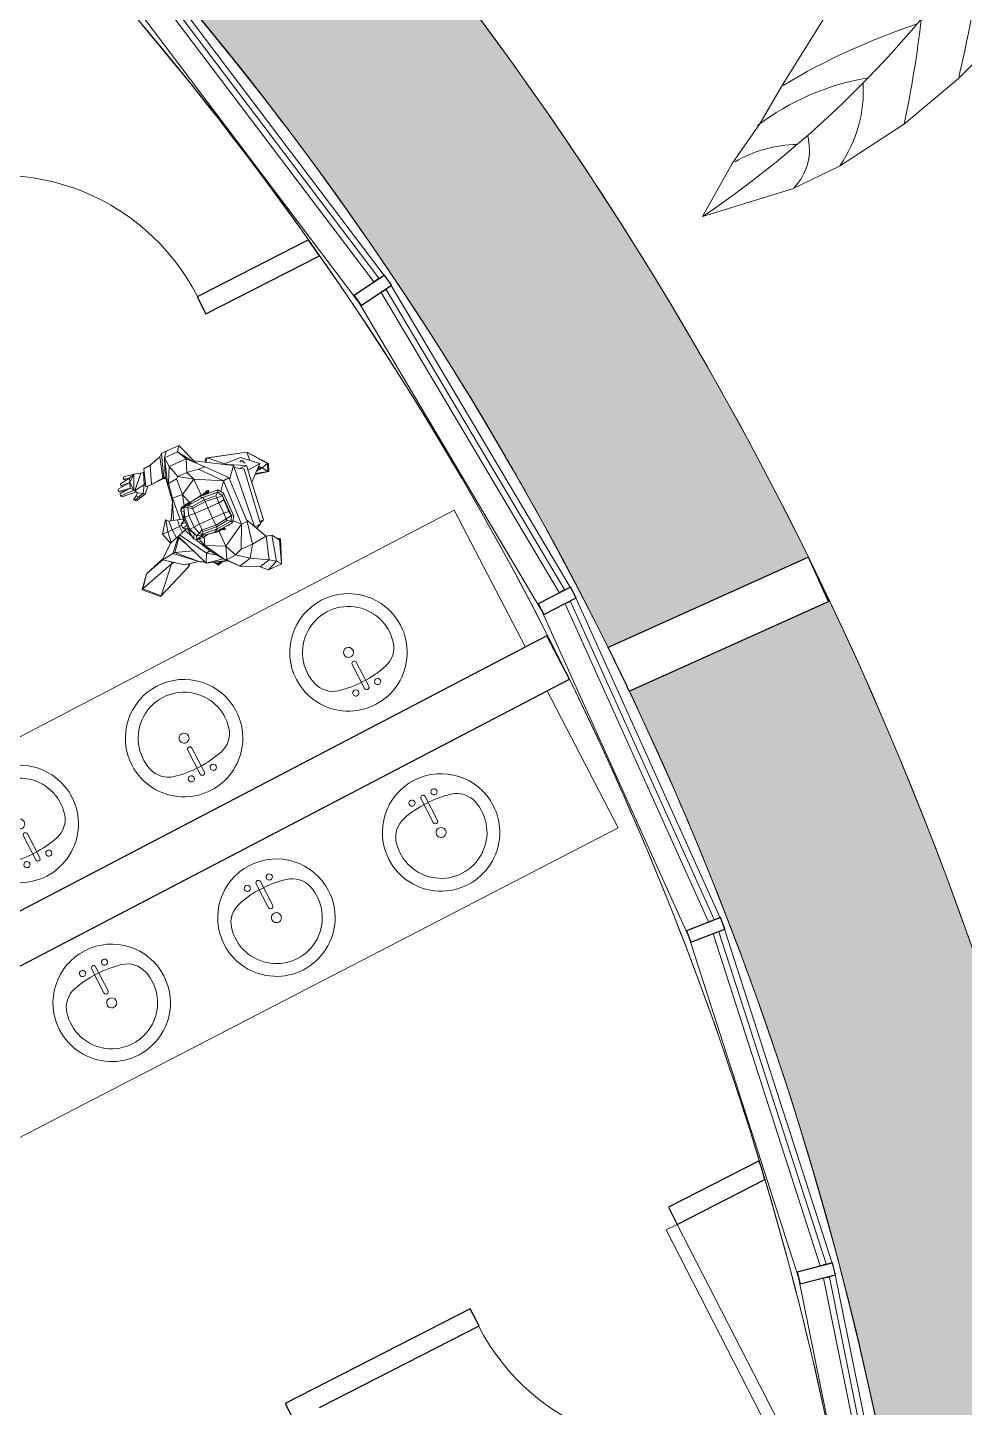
# Model space of a CAD drawing. Header units: metres. Extents: x -217 to -108, y -304 to -188.
# Drawn here: x -139.01 to -135.16, y -229.45 to -223.78 of the extents above; entities that cross this region are included whole.
import ezdxf

# ---------------------------------------------------------------- set-up
doc = ezdxf.new("R2010")
doc.units = ezdxf.units.M
for name, color, linetype, lineweight in [('A-DOOR', 31, 'Continuous', 9), ('A-FLOR', 192, 'Continuous', 9), ('A-FLOR-PATT', 8, 'Continuous', 9), ('A-GLAZ-CURT', 52, 'Continuous', 9), ('A-GLAZ-CWMG', 51, 'Continuous', 9), ('A-WALL', 113, 'Continuous', 9), ('G-IMPT', 8, 'Continuous', 9), ('I-WALL', 2, 'Continuous', 9), ('L-PLNT', 71, 'Continuous', 9), ('L-SITE', 91, 'Continuous', 9), ('P-SANR-FIXT', 6, 'Continuous', 9), ('Q-CASE', 31, 'Continuous', 9)]:
    doc.layers.add(name, color=color, linetype=linetype, lineweight=lineweight)

# ---------------------------------------------------------------- blocks, each defined once
blk = doc.blocks.new('Montante rectangular - 50 x 150 mm-715918-Nivel 3')
at = {"layer": 'A-GLAZ-CWMG'}
for p, q in [((-147.4523, -218.9662), (-147.4649, -219.1144)), ((-147.4523, -218.9662), (-146.0248, -219.1684)), ((-146.0272, -219.3195), (-147.4919, -219.1121)), ((-147.4649, -219.1144), (-147.4919, -219.1121)), ((-146.0538, -219.3142), (-146.0248, -219.1684)), ((-146.0272, -219.3195), (-146.0538, -219.3142))]:
    blk.add_line(p, q, dxfattribs=at)
blk = doc.blocks.new('Montante rectangular - 50 x 150 mm-673896-Nivel 3')
at = {"layer": 'A-GLAZ-CWMG'}
for p, q in [((-0.025, -0.075), (-0.025, 0.075)), ((-0.025, 0.075), (0.025, 0.075)), ((0.025, 0.075), (0.025, -0.075)), ((0.025, -0.075), (-0.025, -0.075))]:
    blk.add_line(p, q, dxfattribs=at)
blk = doc.blocks.new('Panel de sistema - Acristalado-715965-Nivel 3')
at = {"layer": 'A-GLAZ-CURT', "lineweight": 18}
for p, q in [((0.7167, 0.0495), (-0.7167, 0.0495)), ((-0.7167, 0.0495), (-0.7167, 0.0245)), ((-0.7167, 0.0245), (0.7167, 0.0245)), ((0.7167, 0.0245), (0.7167, 0.0495))]:
    blk.add_line(p, q, dxfattribs=at)
blk = doc.blocks.new('Panel de sistema - Acristalado-V63-Nivel 3')
at = {"layer": 'A-GLAZ-CURT', "lineweight": 18}
for p, q in [((0.6038, 0.0495), (-0.7167, 0.0495)), ((-0.7167, 0.0495), (-0.7167, 0.0245)), ((-0.7167, 0.0245), (0.5568, 0.0245))]:
    blk.add_line(p, q, dxfattribs=at)
blk = doc.blocks.new('Montante rectangular - 50 x 150 mm-715935-Nivel 3')
at = {"layer": 'A-GLAZ-CWMG'}
for p, q in [((-146.0248, -219.1684), (-147.4523, -218.9662)), ((-146.0272, -219.3195), (-147.4919, -219.1121))]:
    blk.add_line(p, q, dxfattribs=at)
blk = doc.blocks.new('Montante rectangular - 50 x 150 mm-V67-Nivel 3')
at = {"layer": 'A-GLAZ-CWMG'}
for p, q in [((-135.5991, -230.0988), (-135.8386, -228.9185)), ((-135.4011, -230.32), (-135.6879, -228.9071))]:
    blk.add_line(p, q, dxfattribs=at)
blk = doc.blocks.new('Montante rectangular - 50 x 150 mm-715954-Nivel 3')
at = {"layer": 'A-GLAZ-CWMG', "lineweight": 25}
for p, q in [((-0.025, 0.075), (0.025, 0.075)), ((-0.025, -0.075), (-0.025, 0.075)), ((0.025, 0.075), (0.025, -0.075)), ((0.025, -0.075), (-0.025, -0.075))]:
    blk.add_line(p, q, dxfattribs=at)
blk = doc.blocks.new('palma tropical - Palmier royal de Cuba - 7_5 mètres-849505-Nivel 3')
at = {"layer": 'L-PLNT'}
for p, q in [((-1.2226, -1.5462), (-1.3992, -1.829)), ((-0.6718, -1.7964), (-0.5069, -1.6315)), ((-0.8945, -1.9833), (-0.6718, -1.7964)), ((-1.3992, -1.829), (-1.4878, -1.9824)), ((-1.4878, -1.9824), (-1.6023, -2.1459)), ((-1.1611, -2.1564), (-0.8945, -1.9833)), ((-1.6023, -2.1459), (-1.7235, -2.3635)), ((-1.3538, -2.2504), (-1.1611, -2.1564)), ((-1.7235, -2.3635), (-1.3538, -2.2504))]:
    blk.add_line(p, q, dxfattribs=at)
for centre, radius, start, end in [((-4.133, 1.2042), 4.3051, 304.0339, 343.7569), ((-5.6149, -0.6237), 5.0803, 346.7306, 353.374), ((0.0022, -4.1451), 2.7071, 108.2159, 120.9952), ((-5.8703, -0.9579), 5.0803, 348.3516, 353.3019), ((-0.8692, -2.8195), 1.041, 99.6024, 127.176), ((-1.5934, -1.8493), 0.5303, 325.0423, 3.6979), ((-1.5071, -2.089), 0.2226, 315.9424, 15.2029), ((-1.3294, -2.5807), 0.5133, 90.5954, 120.5148)]:
    blk.add_arc(centre, radius, start, end, dxfattribs=at)
blk = doc.blocks.new('Vanity_Five_Sinks_3959 - 25_ Deep-988000-Nivel 3')
at = {"layer": 'Q-CASE'}
for p, q in [((-1.3275, -0.0166), (-1.3275, -0.635)), ((3.0304, -0.635), (3.0304, -0.0004)), ((-1.3275, -0.635), (3.0304, -0.635))]:
    blk.add_line(p, q, dxfattribs=at)
blk = doc.blocks.new('Sink_Vanity_Round - 19_ x 19_-V85-Nivel 3')
at = {"layer": 'P-SANR-FIXT'}
for p, q in [((0.0871, 0.2471), (0.0871, 0.1363)), ((0.1062, 0.2471), (0.1062, 0.1363))]:
    blk.add_line(p, q, dxfattribs=at)
for centre, radius, start, end in [((0.0967, 0.0852), 0.2413, 360, 180), ((0.0459, 0.2471), 0.0127, 360, 180), ((0.0459, 0.2471), 0.0127, 180, 0), ((0.0967, 0.2471), 0.00952, 360, 180), ((0.1475, 0.2471), 0.0127, 360, 180), ((0.1475, 0.2471), 0.0127, 180, 360), ((0.0124, 0.1074), 0.1016, 103.8965, 165.2115), ((0.0967, -0.233), 0.4523, 76.1035, 103.8965), ((0.1809, 0.1074), 0.1016, 14.7885, 76.1035), ((0.0967, 0.0852), 0.1887, 165.2115, 14.7885), ((0.0967, 0.1363), 0.00952, 180, 0), ((0.0967, 0.0852), 0.2413, 180, 360), ((0.0967, 0.0852), 0.0206, 360, 180), ((0.0967, 0.0852), 0.0206, 180, 360)]:
    blk.add_arc(centre, radius, start, end, dxfattribs=at)
blk = doc.blocks.new('Vanity_Five_Sinks_3959 - 25_ Deep-V86-Nivel 3')
at = {"layer": 'Q-CASE'}
for p, q in [((-1.3275, 0), (-1.3275, -0.635)), ((3.0304, -0.635), (3.0304, 0)), ((-1.3275, -0.635), (3.0304, -0.635))]:
    blk.add_line(p, q, dxfattribs=at)
blk = doc.blocks.new('M_Simple-A ras - 0915 x 2134 mm-990989-Nivel 3')
at = {"layer": 'A-DOOR', "lineweight": 18}
for p, q in [((0.4065, -0.0395), (0.4065, -0.9548)), ((0.4575, -0.0395), (0.4065, -0.0395)), ((0.4575, -0.0395), (0.4575, -0.9548)), ((0.4575, -0.9548), (0.4065, -0.9548))]:
    blk.add_line(p, q, dxfattribs=at)
at = {"layer": 'A-DOOR'}
blk.add_arc((0.4575, -0.0395), 0.9167, 180, 266.8107, dxfattribs=at)
blk = doc.blocks.new('Man07 - 02ZMAN07_dwg-V94-Nivel 3')
at = {"layer": 'G-IMPT'}
for p, q in [((0.1262, 0.4141), (0.0909, 0.3248)), ((0.1294, 0.4203), (0.096, 0.3262)), ((0.1437, 0.4017), (0.1171, 0.2952)), ((0.1294, 0.4203), (0.1262, 0.4141)), ((0.1885, 0.4203), (0.1294, 0.4203)), ((0.1437, 0.4017), (0.1294, 0.4203)), ((0.1437, 0.4017), (0.1885, 0.4203)), ((0.1688, 0.3831), (0.1437, 0.4017)), ((0.214, 0.3955), (0.1885, 0.4203)), ((0.139, 0.2901), (0.1688, 0.3831)), ((0.214, 0.3955), (0.1688, 0.3831)), ((0.2368, 0.3459), (0.1688, 0.3831)), ((0.2047, 0.2963), (0.2368, 0.3459)), ((0.214, 0.3955), (0.2892, 0.3583)), ((0.2892, 0.3583), (0.2368, 0.3459)), ((0.2862, 0.3087), (0.2368, 0.3459)), ((0.3357, 0.3056), (0.2892, 0.3583)), ((0.3266, 0.3118), (0.2892, 0.3583)), ((0.096, 0.3262), (0.0909, 0.3248)), ((0.0909, 0.3248), (0.1028, 0.3162)), ((0.0909, 0.3248), (0.097, 0.3248)), ((0.1171, 0.2952), (0.096, 0.3262)), ((0.139, 0.2901), (0.1171, 0.2952)), ((0.139, 0.2901), (0.2047, 0.2963)), ((0.139, 0.2901), (0.1865, 0.1945)), ((0.1868, 0.2032), (0.2047, 0.2963)), ((0.2047, 0.2963), (0.2548, 0.2963)), ((0.2116, 0.2032), (0.2548, 0.2963)), ((0.2548, 0.2963), (0.2862, 0.3087)), ((0.2862, 0.3087), (0.3266, 0.3118)), ((0.3077, 0.259), (0.2862, 0.3087)), ((0.3077, 0.259), (0.3266, 0.3118)), ((0.3241, 0.3187), (0.3636, 0.3056)), ((0.3266, 0.3118), (0.3357, 0.3056)), ((0.3316, 0.3134), (0.327, 0.3155)), ((0.4101, 0.2901), (0.3278, 0.3145)), ((0.3357, 0.3056), (0.376, 0.2497)), ((0.3853, 0.2218), (0.3357, 0.3056)), ((0.3383, 0.302), (0.4101, 0.2901)), ((0.3667, 0.318), (0.3478, 0.3108)), ((0.3481, 0.3118), (0.3667, 0.318)), ((0.3667, 0.3149), (0.3526, 0.3092)), ((0.3667, 0.3149), (0.3636, 0.3056)), ((0.3651, 0.3034), (0.3636, 0.3056)), ((0.3784, 0.2995), (0.3667, 0.318)), ((0.3776, 0.2997), (0.3667, 0.318)), ((0.3667, 0.318), (0.3667, 0.3149)), ((0.3764, 0.3001), (0.3667, 0.3149)), ((0.3915, 0.2528), (0.4101, 0.2901)), ((0.4101, 0.2901), (0.469, 0.1415)), ((0.6381, 0.3377), (0.4787, 0.2716)), ((0.6341, 0.3355), (0.4787, 0.2716)), ((0.6341, 0.3355), (0.5411, 0.234)), ((0.6341, 0.3355), (0.6381, 0.3377)), ((0.6341, 0.3355), (0.6909, 0.2789)), ((0.6381, 0.3377), (0.6949, 0.2811)), ((0.1402, 0.2342), (0.1092, 0.0016)), ((0.1399, 0.2319), (0.1216, 0.2249)), ((0.1612, 0.2455), (0.1402, 0.2342)), ((0.1657, 0.2363), (0.1402, 0.2342)), ((0.1433, -0.0294), (0.1668, 0.2342)), ((0.2116, 0.2032), (0.3077, 0.259)), ((0.3077, 0.1939), (0.3077, 0.259)), ((0.3077, 0.259), (0.3853, 0.2218)), ((0.3548, 0.279), (0.3915, 0.2528)), ((0.376, 0.2497), (0.3915, 0.2528)), ((0.3853, 0.2218), (0.376, 0.2497)), ((0.376, 0.2497), (0.4086, 0.1836)), ((0.3915, 0.2528), (0.4616, 0.1392)), ((0.4318, 0.2745), (0.4129, 0.2829)), ((0.5187, 0.197), (0.4318, 0.2745)), ((0.5094, 0.197), (0.4318, 0.2745)), ((0.4363, 0.2705), (0.4939, 0.259)), ((0.4731, 0.2632), (0.4787, 0.2716)), ((0.4733, 0.2631), (0.4787, 0.2716)), ((0.4787, 0.2716), (0.48, 0.2618)), ((0.4939, 0.259), (0.5683, 0.2032)), ((0.5411, 0.234), (0.5279, 0.2335)), ((0.5411, 0.234), (0.5279, 0.2335)), ((0.534, 0.2301), (0.5411, 0.234)), ((0.5363, 0.2272), (0.5411, 0.234)), ((0.5411, 0.234), (0.5363, 0.2272)), ((0.6909, 0.2789), (0.5411, 0.234)), ((0.5648, 0.2003), (0.6521, 0.2285)), ((0.5656, 0.2009), (0.6521, 0.2285)), ((0.5672, 0.204), (0.6521, 0.2285)), ((0.6521, 0.2285), (0.6949, 0.2811)), ((0.6521, 0.2285), (0.6909, 0.2789)), ((0.6909, 0.2789), (0.6949, 0.2811)), ((0.1216, 0.2249), (0.0937, -0.0077)), ((0.1216, 0.2249), (0.139, 0.2249)), ((0.1868, 0.2032), (0.1806, 0.0078)), ((0.1868, 0.2032), (0.2116, 0.2032)), ((0.2116, 0.2032), (0.2054, 0.0109)), ((0.2374, 0.1754), (0.2116, 0.2032)), ((0.2429, 0.1827), (0.2262, 0.1604)), ((0.2457, 0.1744), (0.2345, 0.1548)), ((0.2345, 0.1548), (0.2457, 0.1744)), ((0.2429, 0.1827), (0.3253, 0.1883)), ((0.2429, 0.1827), (0.2457, 0.1744)), ((0.3113, 0.1799), (0.2457, 0.1744)), ((0.2457, 0.1744), (0.2597, 0.166)), ((0.2597, 0.166), (0.2457, 0.1744)), ((0.2555, 0.1836), (0.2569, 0.1855)), ((0.2569, 0.1855), (0.2708, 0.1855)), ((0.2569, 0.1855), (0.2647, 0.1842)), ((0.2597, 0.166), (0.3099, 0.1716)), ((0.3099, 0.1716), (0.2597, 0.166)), ((0.2708, 0.1855), (0.2737, 0.1848)), ((0.2848, 0.1939), (0.2792, 0.1939)), ((0.3052, 0.187), (0.2792, 0.1939)), ((0.2792, 0.1939), (0.2792, 0.1911)), ((0.3034, 0.1868), (0.2792, 0.1911)), ((0.2792, 0.1911), (0.282, 0.1883)), ((0.2972, 0.1864), (0.282, 0.1883)), ((0.282, 0.1883), (0.2929, 0.1861)), ((0.296, 0.1911), (0.2848, 0.1939)), ((0.2848, 0.1939), (0.307, 0.1871)), ((0.296, 0.1911), (0.3095, 0.1872)), ((0.3009, 0.1897), (0.3077, 0.1939)), ((0.3077, 0.1939), (0.354, 0.1846)), ((0.3077, 0.1877), (0.3077, 0.1939)), ((0.3113, 0.1799), (0.3099, 0.1716)), ((0.3099, 0.1716), (0.3685, 0.166)), ((0.3099, 0.1716), (0.3685, 0.166)), ((0.3099, 0.1632), (0.3099, 0.1716)), ((0.3253, 0.1883), (0.3113, 0.1799)), ((0.3113, 0.1799), (0.3797, 0.1744)), ((0.3253, 0.1883), (0.363, 0.1827)), ((0.363, 0.1827), (0.3253, 0.1883)), ((0.3521, 0.1843), (0.3769, 0.1883)), ((0.3545, 0.184), (0.3769, 0.1883)), ((0.363, 0.1827), (0.3797, 0.1744)), ((0.363, 0.1827), (0.3797, 0.1744)), ((0.363, 0.1827), (0.3992, 0.1716)), ((0.3797, 0.1744), (0.3685, 0.166)), ((0.3685, 0.166), (0.3797, 0.1744)), ((0.3704, 0.1804), (0.3797, 0.1799)), ((0.3731, 0.1877), (0.3853, 0.2218)), ((0.3797, 0.1799), (0.3768, 0.1785)), ((0.3769, 0.1883), (0.4048, 0.1855)), ((0.3769, 0.1883), (0.3797, 0.1799)), ((0.3797, 0.1799), (0.4048, 0.1855)), ((0.3853, 0.166), (0.3797, 0.1744)), ((0.3853, 0.2218), (0.3957, 0.1864)), ((0.3853, 0.166), (0.3992, 0.1716)), ((0.3992, 0.1716), (0.4188, 0.1325)), ((0.3992, 0.1716), (0.4132, 0.1353)), ((0.4048, 0.1855), (0.3998, 0.1704)), ((0.4104, 0.1827), (0.4048, 0.1855)), ((0.4048, 0.1855), (0.416, 0.1771)), ((0.416, 0.1771), (0.4056, 0.1589)), ((0.4104, 0.1827), (0.416, 0.1771)), ((0.416, 0.1771), (0.4216, 0.1297)), ((0.5094, 0.197), (0.4375, 0.221)), ((0.4535, 0.1807), (0.4724, 0.1425)), ((0.5094, 0.197), (0.4697, 0.1478)), ((0.5187, 0.197), (0.4713, 0.1446)), ((0.5187, 0.197), (0.5094, 0.197)), ((0.5683, 0.2032), (0.51, 0.1546)), ((0.5187, 0.197), (0.5683, 0.2032)), ((0.2262, 0.1604), (0.2262, 0.0571)), ((0.2345, 0.1548), (0.2262, 0.1604)), ((0.2597, 0.1576), (0.2345, 0.1548)), ((0.2345, 0.1548), (0.2373, 0.1353)), ((0.2345, 0.1548), (0.2345, 0.0655)), ((0.2373, 0.1353), (0.2345, 0.1548)), ((0.2373, 0.1353), (0.2373, 0.0822)), ((0.2373, 0.0822), (0.2373, 0.1353)), ((0.2597, 0.1325), (0.2373, 0.1353)), ((0.2597, 0.1576), (0.2597, 0.166)), ((0.2597, 0.1576), (0.3099, 0.1632)), ((0.2597, 0.1576), (0.2597, 0.1325)), ((0.2597, 0.1325), (0.3099, 0.1325)), ((0.2597, 0.1325), (0.2597, 0.085)), ((0.3099, 0.1632), (0.3099, 0.1325)), ((0.3099, 0.1632), (0.3685, 0.1576)), ((0.3099, 0.1325), (0.3099, 0.085)), ((0.3099, 0.1325), (0.3685, 0.1325)), ((0.3685, 0.1576), (0.3685, 0.166)), ((0.3685, 0.1576), (0.3853, 0.166)), ((0.3685, 0.1576), (0.3685, 0.1325)), ((0.3685, 0.1325), (0.3937, 0.1353)), ((0.3685, 0.1325), (0.3685, 0.085)), ((0.3853, 0.166), (0.3937, 0.1353)), ((0.3937, 0.1353), (0.3937, 0.0822)), ((0.3937, 0.1353), (0.4132, 0.1353)), ((0.4132, 0.1353), (0.4132, 0.0822)), ((0.4132, 0.1353), (0.4188, 0.1325)), ((0.4173, 0.166), (0.4349, 0.1303)), ((0.4188, 0.1325), (0.4188, 0.085)), ((0.4216, 0.1297), (0.4188, 0.1283)), ((0.4188, 0.1163), (0.4383, 0.1185)), ((0.4216, 0.1297), (0.4383, 0.1185)), ((0.4232, 0.1286), (0.4349, 0.1303)), ((0.4263, 0.1265), (0.4473, 0.135)), ((0.4383, 0.1018), (0.4383, 0.1185)), ((0.4473, 0.135), (0.4783, 0.1443)), ((0.4473, 0.135), (0.4473, 0.107)), ((0.4783, 0.1443), (0.5063, 0.1536)), ((0.4814, 0.107), (0.4783, 0.1443)), ((0.5063, 0.1536), (0.5001, 0.107)), ((0.5047, 0.1417), (0.5094, 0.1567)), ((0.5063, 0.1536), (0.5094, 0.1567)), ((0.5094, 0.1567), (0.5249, 0.107)), ((0.041, 0.0078), (0.1022, 0.0629)), ((0.2345, 0.0655), (0.2262, 0.0571)), ((0.2429, 0.0348), (0.2262, 0.0571)), ((0.2345, 0.0655), (0.2373, 0.0822)), ((0.2345, 0.0655), (0.2373, 0.0822)), ((0.2457, 0.0431), (0.2345, 0.0655)), ((0.2345, 0.0655), (0.2457, 0.0431)), ((0.2597, 0.0627), (0.2345, 0.0655)), ((0.2597, 0.085), (0.2373, 0.0822)), ((0.2597, 0.085), (0.3099, 0.085)), ((0.2597, 0.085), (0.2597, 0.0627)), ((0.2597, 0.0627), (0.3099, 0.0571)), ((0.2597, 0.0627), (0.2597, 0.0543)), ((0.3099, 0.085), (0.3099, 0.0571)), ((0.3099, 0.085), (0.3685, 0.085)), ((0.3099, 0.0571), (0.3685, 0.0627)), ((0.3099, 0.0571), (0.3099, 0.0487)), ((0.3685, 0.085), (0.3685, 0.0627)), ((0.3685, 0.085), (0.3937, 0.0822)), ((0.3685, 0.0627), (0.3685, 0.0543)), ((0.3685, 0.0627), (0.3853, 0.0515)), ((0.3937, 0.0822), (0.3853, 0.0515)), ((0.3937, 0.0822), (0.4132, 0.0822)), ((0.4132, 0.0822), (0.3992, 0.0431)), ((0.416, 0.0515), (0.4051, 0.0597)), ((0.4052, 0.0597), (0.4188, 0.085)), ((0.4132, 0.0822), (0.4188, 0.085)), ((0.416, 0.0487), (0.4216, 0.0934)), ((0.416, 0.0515), (0.4216, 0.0934)), ((0.4188, 0.1018), (0.4383, 0.1018)), ((0.4216, 0.0934), (0.4188, 0.0939)), ((0.4442, 0.0791), (0.4208, 0.0875)), ((0.4216, 0.0934), (0.4383, 0.1018)), ((0.4256, -0.0108), (0.4335, 0.0829)), ((0.4318, 0.0016), (0.4606, 0.0747)), ((0.4318, 0.0016), (0.4702, 0.072)), ((0.4383, 0.107), (0.4473, 0.107)), ((0.4473, 0.107), (0.4442, 0.0791)), ((0.4783, 0.0698), (0.4442, 0.0791)), ((0.4473, 0.107), (0.4814, 0.107)), ((0.4651, 0.0626), (0.4713, 0.0717)), ((0.4814, 0.107), (0.4783, 0.0698)), ((0.4877, 0.0605), (0.4783, 0.0698)), ((0.4814, 0.107), (0.5001, 0.107)), ((0.5001, 0.107), (0.4877, 0.0605)), ((0.5249, 0.107), (0.4877, 0.0574)), ((0.4884, 0.0632), (0.4877, 0.0574)), ((0.4877, 0.0574), (0.4877, 0.0605)), ((0.5001, 0.107), (0.5249, 0.107)), ((0.0073, 0.022), (0.0194, 0.0522)), ((0.0704, -0.0571), (0.0073, 0.022)), ((0.0117, 0.0203), (0.0073, 0.022)), ((0.0117, 0.0203), (0.0238, 0.0505)), ((0.0117, 0.0203), (0.0393, 0.0268)), ((0.0117, 0.0203), (0.0704, -0.0571)), ((0.0774, 0.0405), (0.0194, 0.0522)), ((0.0238, 0.0505), (0.0194, 0.0522)), ((0.0768, 0.04), (0.0238, 0.0505)), ((0.0393, 0.0268), (0.0238, 0.0505)), ((0.0238, 0.0505), (0.0743, 0.0377)), ((0.0393, 0.0268), (0.0657, 0.03)), ((0.0393, 0.0268), (0.0657, 0.03)), ((0.049, 0.015), (0.0393, 0.0268)), ((0.049, 0.015), (0.0393, 0.0268)), ((0.0465, 0.0239), (0.0393, 0.0268)), ((0.0961, 0.0121), (0.041, 0.0078)), ((0.103, -0.0481), (0.041, 0.0078)), ((0.0465, 0.0239), (0.0602, 0.0251)), ((0.0551, 0.0205), (0.0465, 0.0239)), ((0.0465, 0.0239), (0.0522, 0.0179)), ((0.1441, -0.0209), (0.1092, 0.0016)), ((0.1808, 0.0167), (0.1433, -0.0294)), ((0.1806, 0.0078), (0.2054, 0.0109)), ((0.1806, 0.0078), (0.2519, -0.0729)), ((0.2342, 0.0464), (0.2054, 0.0109)), ((0.2054, 0.0109), (0.2798, -0.076)), ((0.2054, 0.0109), (0.3139, -0.045)), ((0.2457, 0.0431), (0.2429, 0.0348)), ((0.2429, 0.0348), (0.3253, 0.0292)), ((0.2457, 0.0431), (0.2597, 0.0543)), ((0.2597, 0.0543), (0.2457, 0.0431)), ((0.2457, 0.0431), (0.3113, 0.0376)), ((0.2597, 0.0543), (0.3099, 0.0487)), ((0.2597, 0.0543), (0.3099, 0.0487)), ((0.3034, 0.0307), (0.2792, 0.0264)), ((0.2792, 0.0208), (0.3136, 0.03)), ((0.282, 0.0292), (0.2792, 0.0264)), ((0.2792, 0.0264), (0.2792, 0.0208)), ((0.2792, 0.0208), (0.2848, 0.0208)), ((0.2883, 0.0317), (0.282, 0.0292)), ((0.282, 0.0292), (0.2972, 0.0311)), ((0.3144, 0.0299), (0.2848, 0.0208)), ((0.2848, 0.0208), (0.296, 0.0236)), ((0.296, 0.0236), (0.3155, 0.0292)), ((0.3099, 0.0487), (0.3685, 0.0543)), ((0.3099, 0.0487), (0.3685, 0.0543)), ((0.3113, 0.0376), (0.3099, 0.0487)), ((0.311, 0.0279), (0.3139, 0.0264)), ((0.3113, 0.0376), (0.3797, 0.0431)), ((0.3113, 0.0376), (0.3253, 0.0292)), ((0.3139, 0.0264), (0.3525, 0.0332)), ((0.3139, 0.0287), (0.3139, 0.0264)), ((0.3139, 0.0264), (0.3139, -0.045)), ((0.3253, 0.0292), (0.363, 0.0348)), ((0.363, 0.0348), (0.3253, 0.0292)), ((0.3522, 0.0332), (0.3769, 0.0348)), ((0.363, 0.0348), (0.3797, 0.0431)), ((0.363, 0.0348), (0.3797, 0.0431)), ((0.363, 0.0348), (0.3992, 0.0431)), ((0.3797, 0.0431), (0.3685, 0.0543)), ((0.3685, 0.0543), (0.3797, 0.0431)), ((0.3691, 0.0343), (0.3822, -0.0077)), ((0.3737, 0.0372), (0.3797, 0.0376)), ((0.3751, 0.0376), (0.3797, 0.0376)), ((0.3769, 0.0348), (0.4104, 0.0403)), ((0.3769, 0.0348), (0.3797, 0.0376)), ((0.3853, 0.0515), (0.3797, 0.0431)), ((0.3797, 0.0376), (0.4048, 0.0431)), ((0.3822, -0.0077), (0.3958, 0.0379)), ((0.3853, 0.0515), (0.3992, 0.0431)), ((0.4007, 0.0473), (0.4048, 0.0431)), ((0.4048, 0.0431), (0.416, 0.0515)), ((0.4048, 0.0431), (0.4104, 0.0403)), ((0.4104, 0.0403), (0.416, 0.0487)), ((0.416, 0.0487), (0.416, 0.0515)), ((0.4225, -0.0667), (0.4318, 0.0016)), ((0.4318, 0.0016), (0.4256, -0.0108)), ((0.0704, -0.0571), (0.0726, -0.0207)), ((0.1855, -0.0551), (0.0937, -0.0077)), ((0.0937, -0.0077), (0.1237, -0.0077)), ((0.0967, -0.0189), (0.1054, -0.0363)), ((0.0976, -0.0287), (0.1054, -0.0363)), ((0.1773, -0.0509), (0.103, -0.0481)), ((0.1054, -0.0363), (0.1131, -0.0323)), ((0.2834, -0.1147), (0.1433, -0.0294)), ((0.1737, -0.0507), (0.2289, -0.1027)), ((0.3139, -0.045), (0.3822, -0.0077)), ((0.3295, -0.0822), (0.3139, -0.045)), ((0.3139, -0.045), (0.3698, -0.0822)), ((0.3791, -0.076), (0.3822, -0.0077)), ((0.4256, -0.0108), (0.3822, -0.0077)), ((0.4256, -0.0108), (0.4163, -0.0729)), ((0.0704, -0.0571), (0.2289, -0.1027)), ((0.2333, -0.1045), (0.0704, -0.0571)), ((0.2289, -0.1027), (0.2402, -0.0884)), ((0.2289, -0.1027), (0.2333, -0.1045)), ((0.2333, -0.1045), (0.2441, -0.0908)), ((0.2519, -0.0729), (0.3077, -0.1349)), ((0.2519, -0.0729), (0.2798, -0.076)), ((0.2764, -0.1003), (0.2808, -0.1076)), ((0.2792, -0.1031), (0.3139, -0.197)), ((0.2798, -0.076), (0.3295, -0.0822)), ((0.2853, -0.11), (0.3295, -0.1752)), ((0.3295, -0.0822), (0.3077, -0.1349)), ((0.3295, -0.0822), (0.3698, -0.0822)), ((0.3698, -0.0822), (0.3791, -0.076)), ((0.3698, -0.0822), (0.3853, -0.1349)), ((0.4163, -0.0729), (0.3791, -0.076)), ((0.4163, -0.0729), (0.3853, -0.1349)), ((0.4225, -0.0667), (0.3884, -0.1752)), ((0.4163, -0.1059), (0.3884, -0.1752)), ((0.4256, -0.0983), (0.3915, -0.197)), ((0.4287, -0.1014), (0.4039, -0.1876)), ((0.4225, -0.0667), (0.4163, -0.1059)), ((0.4225, -0.0667), (0.4163, -0.0729)), ((0.4256, -0.0983), (0.4163, -0.1059)), ((0.4175, -0.0982), (0.4256, -0.0983)), ((0.4287, -0.1014), (0.4256, -0.0983)), ((0.4814, -0.0977), (0.4264, -0.099)), ((0.4814, -0.0977), (0.4287, -0.1014)), ((0.4814, -0.0977), (0.4535, -0.1721)), ((0.4814, -0.0977), (0.5063, -0.0977)), ((0.5063, -0.0977), (0.4845, -0.169)), ((0.5092, -0.1092), (0.4915, -0.1553)), ((0.4979, -0.0977), (0.5213, -0.0721)), ((0.5092, -0.1092), (0.5023, -0.1108)), ((0.5553, -0.1014), (0.5026, -0.1574)), ((0.5041, -0.1047), (0.5092, -0.1092)), ((0.5283, -0.0774), (0.5092, -0.1092)), ((0.5092, -0.1092), (0.5553, -0.1014)), ((0.5213, -0.0721), (0.5474, -0.0665)), ((0.5213, -0.0721), (0.5283, -0.0774)), ((0.5524, -0.0719), (0.5283, -0.0774)), ((0.5487, -0.0898), (0.5283, -0.0774)), ((0.5577, -0.1056), (0.5305, -0.1663)), ((0.5474, -0.0665), (0.5636, -0.061)), ((0.5474, -0.0665), (0.5524, -0.0719)), ((0.5584, -0.0816), (0.5487, -0.0898)), ((0.5487, -0.0898), (0.5553, -0.1014)), ((0.552, -0.0956), (0.6125, -0.1012)), ((0.5524, -0.0719), (0.5686, -0.0663)), ((0.5524, -0.0719), (0.5584, -0.0816)), ((0.5553, -0.1014), (0.5577, -0.1056)), ((0.5599, -0.1412), (0.5577, -0.1056)), ((0.5577, -0.1056), (0.5679, -0.1202)), ((0.5577, -0.1056), (0.6175, -0.1065)), ((0.5584, -0.0816), (0.5749, -0.0705)), ((0.5636, -0.061), (0.5699, -0.0652)), ((0.5636, -0.061), (0.5686, -0.0663)), ((0.5686, -0.0663), (0.5749, -0.0705)), ((0.5699, -0.0652), (0.5749, -0.0705)), ((0.6125, -0.1012), (0.6175, -0.1065)), ((0.6143, -0.1149), (0.6175, -0.1065)), ((0.3295, -0.1752), (0.3077, -0.1349)), ((0.3853, -0.1349), (0.3077, -0.1349)), ((0.3884, -0.1752), (0.3853, -0.1349)), ((0.4845, -0.169), (0.4535, -0.1721)), ((0.4915, -0.1553), (0.489, -0.1545)), ((0.4972, -0.1575), (0.4915, -0.1553)), ((0.5026, -0.1574), (0.4915, -0.1553)), ((0.4972, -0.1575), (0.5026, -0.1574)), ((0.4972, -0.1575), (0.5305, -0.1663)), ((0.5305, -0.1663), (0.5026, -0.1574)), ((0.5599, -0.1412), (0.5305, -0.1663)), ((0.5305, -0.1663), (0.5535, -0.1579)), ((0.5305, -0.1663), (0.5721, -0.1735)), ((0.5599, -0.1412), (0.5535, -0.1579)), ((0.5535, -0.1579), (0.5959, -0.1526)), ((0.5535, -0.1579), (0.5792, -0.1652)), ((0.5599, -0.1412), (0.5679, -0.1202)), ((0.5599, -0.1412), (0.6142, -0.1358)), ((0.5599, -0.1412), (0.5992, -0.1442)), ((0.5631, -0.1567), (0.5742, -0.1598)), ((0.5679, -0.1202), (0.6143, -0.1149)), ((0.5679, -0.1202), (0.6175, -0.1275)), ((0.5792, -0.1652), (0.5721, -0.1735)), ((0.5742, -0.1598), (0.5792, -0.1652)), ((0.5855, -0.1182), (0.6124, -0.1221)), ((0.5879, -0.1384), (0.5941, -0.1389)), ((0.5941, -0.1389), (0.5992, -0.1442)), ((0.5992, -0.1442), (0.5959, -0.1526)), ((0.6124, -0.1221), (0.6175, -0.1275)), ((0.6175, -0.1275), (0.6142, -0.1358)), ((0.3139, -0.197), (0.3295, -0.1752)), ((0.3139, -0.197), (0.3698, -0.197)), ((0.3884, -0.1752), (0.3295, -0.1752)), ((0.3698, -0.197), (0.3884, -0.1752)), ((0.3915, -0.197), (0.3698, -0.197)), ((0.4039, -0.1876), (0.3915, -0.197)), ((0.4535, -0.1721), (0.4039, -0.1876))]:
    blk.add_line(p, q, dxfattribs=at)
blk = doc.blocks.new('Man07 - Man07-V95-Nivel 3')
blk.add_blockref('Man07 - 02ZMAN07_dwg-V94-Nivel 3', (0, 0))

msp = doc.modelspace()

# ---------------------------------------------------------------- hatches: boundary and pattern name
at = {"layer": 'A-FLOR-PATT'}
h = msp.add_hatch(dxfattribs=at)
h.set_pattern_fill('FP_24', color=256, style=0, pattern_type=2)
h.set_pattern_definition([(0, (0, 0), (0.406, 0.102), [0.034, -0.271, 0.034, -0.271, -1.626]), (0, (0, 0), (0.406, 0.102), [-0.61, 0.034, -0.576, 0.034, -0.271, -0.711]), (0, (0, 0), (0.406, 0.102), [-1.524, 0.034, -0.17, 0.034, -0.474]), (120, (0.152, 0.051), (-0.29133459, 0.300606314), [0.034, -0.271, 0.034, -0.271, -1.626]), (120, (0.152, 0.051), (-0.29133459, 0.300606314), [-0.61, 0.034, -0.576, 0.034, -0.271, -0.711]), (120, (0.152, 0.051), (-0.29133459, 0.300606314), [-1.524, 0.034, -0.17, 0.034, -0.474]), (240, (0.203, 0.254), (-0.11466541, -0.402606314), [0.034, -0.271, 0.034, -0.271, -1.626]), (240, (0.203, 0.254), (-0.11466541, -0.402606314), [-0.61, 0.034, -0.576, 0.034, -0.271, -0.711]), (240, (0.203, 0.254), (-0.11466541, -0.402606314), [-1.524, 0.034, -0.17, 0.034, -0.474])])
h.paths.add_polyline_path([(-138.3654, -242.2463), (-138.1192, -241.9872), (-137.8366, -241.6716), (-137.5635, -241.3478), (-137.3001, -241.016), (-137.0466, -240.6766), (-136.8033, -240.3298), (-136.5513, -239.9451), (-136.3479, -239.6154), (-136.1363, -239.2484), (-135.9356, -238.8753), (-135.7461, -238.4965), (-135.5678, -238.1121), (-135.401, -237.7227), (-135.2362, -237.3021), (-135.1023, -236.93), (-134.9707, -236.5273), (-134.851, -236.1209), (-134.7434, -235.7112), (-134.648, -235.2984), (-134.5648, -234.883), (-134.493, -234.4581), (-134.4356, -234.0457), (-134.3896, -233.6246), (-134.3561, -233.2023), (-134.335, -232.7792), (-134.3266, -232.3556), (-134.3306, -231.932), (-134.3497, -231.4718), (-134.3763, -231.0861), (-134.4179, -230.6645), (-134.472, -230.2443), (-134.5384, -229.8259), (-134.6172, -229.4097), (-134.7083, -228.9959), (-134.8116, -228.5851), (-134.927, -228.1775), (-135.0544, -227.7735), (-135.1937, -227.3734), (-135.3448, -226.9776), (-135.5075, -226.5865), (-135.6847, -226.1943), (-135.7784, -226.0021), (-135.7163, -226.1397), (-136.5344, -226.5088), (-136.6218, -226.3289), (-135.8002, -225.9574), (-135.8796, -225.7961), (-136.0641, -225.4443), (-136.2719, -225.0751), (-136.4905, -224.7123), (-136.7198, -224.356), (-136.9595, -224.0067), (-137.2094, -223.6647), (-137.4693, -223.3301), (-137.7391, -223.0035), (-138.0183, -222.6849), (-138.3069, -222.3748), (-138.6045, -222.0733), (-138.9109, -221.7807), (-139.2259, -221.4974), (-139.549, -221.2235), (-139.8802, -220.9593), (-140.219, -220.705), (-140.5791, -220.4515), (-140.9184, -220.227), (-141.2785, -220.0037), (-141.6449, -219.7912), (-142.0175, -219.5896), (-142.3959, -219.3991), (-142.7798, -219.2199), (-143.1978, -219.0407), (-143.5626, -218.896), (-143.9609, -218.7515), (-144.3632, -218.6189), (-144.7693, -218.4983), (-145.1788, -218.3897), (-145.5913, -218.2933), (-146.0065, -218.2091), (-146.424, -218.1373), (-146.8435, -218.0778), (-147.2645, -218.0308), (-147.6867, -217.9963), (-148.1098, -217.9742), (-148.5333, -217.9647), (-148.9569, -217.9677), (-149.3141, -217.9809), (-148.9024, -218.8932), (-148.9024, -218.894), (-148.8364, -218.8933), (-148.7073, -218.8903), (-148.5862, -218.8903), (-148.5333, -218.8905), (-148.4266, -218.8925), (-148.2956, -218.8936), (-148.2126, -218.8965), (-148.1462, -218.898), (-148.017, -218.9043), (-147.8842, -218.9095), (-147.8043, -218.9148), (-147.7136, -218.9203), (-147.5021, -218.9361), (-147.4734, -218.9381), (-147.3967, -218.9456), (-147.3018, -218.9543), (-147.1934, -218.9662), (-147.0294, -218.9838), (-146.9605, -218.9921), (-147.0252, -218.9838), (-147.0252, -218.0969), (-146.8252, -218.0969), (-146.8252, -219.0092), (-146.8339, -219.0092), (-146.7929, -219.015), (-146.6556, -219.0331), (-146.5854, -219.0444), (-146.5144, -219.0549), (-146.3878, -219.0768), (-146.2493, -219.0994), (-146.1701, -219.1144), (-146.1105, -219.1253), (-145.9606, -219.1557), (-145.8451, -219.1782), (-145.782, -219.1925), (-145.7089, -219.208), (-145.5841, -219.2376), (-145.4437, -219.2695), (-145.3841, -219.2848), (-145.3101, -219.303), (-145.1863, -219.3363), (-145.0452, -219.373), (-144.9894, -219.3893), (-144.9145, -219.4102), (-144.7918, -219.4472), (-144.6248, -219.497), (-144.5709, -219.5139), (-144.5224, -219.5294), (-144.3744, -219.5788), (-144.2587, -219.6166), (-144.2104, -219.634), (-144.1342, -219.6605), (-143.7503, -219.8034), (-143.4912, -219.9071), (-143.6017, -219.8619), (-143.6017, -219.011), (-143.4017, -219.011), (-143.4017, -219.9445), (-143.371, -219.958), (-142.9967, -220.1241), (-142.6277, -220.3016), (-142.2645, -220.4902), (-141.9098, -220.6882), (-141.5751, -220.8881), (-141.2461, -221.0979), (-140.9695, -221.2853), (-141.1505, -221.1615), (-141.1505, -220.3507), (-140.9505, -220.3507), (-140.9505, -221.2984), (-140.909, -221.3275), (-140.5742, -221.5712), (-140.2567, -221.817), (-139.9421, -222.0765), (-139.6355, -222.3454), (-139.3372, -222.6236), (-139.1086, -222.8488), (-139.1408, -222.8164), (-138.5047, -222.1803), (-138.3633, -222.3218), (-139.0013, -222.9582), (-138.9892, -222.9722), (-138.7668, -223.2065), (-138.4952, -223.5107), (-138.2105, -223.8517), (-137.9605, -224.1703), (-137.7207, -224.4958), (-137.4912, -224.8277), (-137.2724, -225.1656), (-137.0644, -225.5089), (-136.8674, -225.8571), (-136.6802, -226.2123), (-136.5013, -226.5787), (-136.3223, -226.9776), (-136.1751, -227.3326), (-136.0291, -227.7176), (-135.8951, -228.1069), (-135.7724, -228.5029), (-135.6581, -228.9185), (-135.5659, -229.297), (-135.4807, -229.6998), (-135.408, -230.105), (-135.3533, -230.4712), (-135.3795, -230.287), (-134.9956, -230.1138), (-134.9133, -230.2961), (-135.3503, -230.4933), (-135.3477, -230.5123), (-135.3001, -230.9213), (-135.265, -231.3315), (-135.2426, -231.7426), (-135.2329, -232.1542), (-135.2358, -232.5659), (-135.2514, -232.9773), (-135.2797, -233.3881), (-135.3185, -233.7799), (-134.6036, -234.4013), (-134.7348, -234.5523), (-135.348, -234.0193), (-135.3327, -233.8905), (-135.3741, -234.206), (-135.4401, -234.6124), (-135.5186, -235.0166), (-135.6095, -235.4181), (-135.7127, -235.8167), (-135.8342, -236.2304), (-135.9253, -236.5136), (-135.2362, -237.1125), (-135.3674, -237.2635), (-135.9954, -236.7176), (-135.9601, -236.6157), (-136.0952, -236.9907), (-136.1721, -237.1864), (-136.2077, -237.2784), (-136.2278, -237.3259), (-136.2466, -237.3736), (-136.3565, -237.6307), (-136.3738, -237.6705), (-136.4003, -237.7298), (-136.4249, -237.7841), (-136.5255, -238.0012), (-136.5513, -238.0549), (-136.561, -238.0745), (-136.5844, -238.1245), (-136.6949, -238.3445), (-136.7174, -238.3898), (-136.7447, -238.4408), (-136.7844, -238.5173), (-136.8913, -238.7152), (-136.9097, -238.7495), (-136.9395, -238.8014), (-136.9814, -238.8764), (-137.1028, -239.0856), (-137.1128, -239.1031), (-137.1452, -239.1557), (-137.1941, -239.2371), (-137.277, -239.3697), (-137.3266, -239.4504), (-137.3617, -239.5036), (-137.3952, -239.5568), (-137.4994, -239.7127), (-137.4981, -239.7127), (-137.4891, -239.6993), (-136.82, -240.2809), (-136.9512, -240.4319), (-137.6023, -239.8659), (-137.6249, -239.8985), (-137.7321, -240.0486), (-137.7908, -240.1316), (-137.854, -240.2174), (-137.8722, -240.2422), (-138.0053, -240.4176), (-138.0302, -240.4509), (-138.0996, -240.539), (-138.1154, -240.5598), (-138.2274, -240.6977), (-138.3035, -240.7916), (-138.3552, -240.8535), (-138.3757, -240.8788), (-138.4894, -241.0104), (-138.5488, -241.0803), (-138.6205, -241.1606), (-138.6457, -241.1896), (-138.8022, -241.3606), (-138.777, -241.334), (-138.3664, -242.244)], flags=0)

# ---------------------------------------------------------------- linework, layer by layer
at = {"layer": 'A-FLOR'}
for centre, radius, start, end in [((-148.6429, -232.2808), 14.3165, 315.88297, 92.68728), ((-148.6429, -232.2808), 14.3165, 26.21107, 92.68728), ((-148.6073, -232.2647), 13.3748, 38.2741, 39.20708), ((-148.6073, -232.2647), 13.3748, 38.2741, 39.20708), ((-148.6073, -232.2647), 13.3748, 36.51078, 37.45155), ((-148.6073, -232.2647), 13.3748, 36.51078, 37.45155), ((-148.6073, -232.2647), 13.3748, 34.74486, 35.69603), ((-148.6073, -232.2647), 13.3748, 34.74486, 35.69603), ((-148.6073, -232.2647), 13.3748, 32.97475, 33.9405), ((-148.6073, -232.2647), 13.3748, 32.97475, 33.9405), ((-148.6073, -232.2647), 13.3748, 31.19732, 32.18498), ((-148.6073, -232.2647), 13.3748, 31.19732, 32.18498), ((-148.6073, -232.2647), 13.3748, 29.40527, 30.42945), ((-148.6073, -232.2647), 13.3748, 29.40527, 30.42945), ((-148.6073, -232.2647), 13.3748, 27.57665, 28.67393), ((-148.6073, -232.2647), 13.3748, 27.57665, 28.67393), ((-148.6429, -232.2808), 14.3165, 315.88297, 26.01539), ((-148.6073, -232.2647), 13.3748, 25.15869, 26.91841), ((-148.6073, -232.2647), 13.3748, 25.15869, 26.91841), ((-148.6073, -232.2647), 13.3748, 21.65184, 23.41156), ((-148.6073, -232.2647), 13.3748, 21.65184, 23.41156), ((-148.6073, -232.2647), 13.3748, 19.89632, 20.9936), ((-148.6073, -232.2647), 13.3748, 19.89632, 20.9936), ((-148.6073, -232.2647), 13.3748, 18.1408, 19.16498), ((-148.6073, -232.2647), 13.3748, 18.1408, 19.16498), ((-148.6073, -232.2647), 13.3748, 16.38528, 17.37293), ((-148.6073, -232.2647), 13.3748, 16.38528, 17.37293), ((-148.6073, -232.2647), 13.3748, 14.62975, 15.5955), ((-148.6073, -232.2647), 13.3748, 14.62975, 15.5955), ((-148.6073, -232.2647), 13.3748, 12.87423, 13.8254), ((-148.6073, -232.2647), 13.3748, 12.87423, 13.8254)]:
    msp.add_arc(centre, radius, start, end, dxfattribs=at)
at = {"layer": 'A-WALL', "lineweight": 25}
for p, q in [((-135.7985, -225.9574), (-136.6218, -226.3289)), ((-135.7163, -226.1397), (-135.7985, -225.9574)), ((-136.5344, -226.5088), (-135.7163, -226.1397)), ((-136.8732, -226.2819), (-142.8414, -229.3973)), ((-136.7806, -226.4592), (-136.8732, -226.2819)), ((-142.759, -229.5799), (-136.7806, -226.4592))]:
    msp.add_line(p, q, dxfattribs=at)
at = {"layer": 'A-WALL'}
for radius, start, end in [(13.3748, 316.37791, 92.19234), (13.1748, 316.73141, 91.83884), (13.3748, 353.43417, 44.23341), (13.1748, 35.28588, 43.18406), (13.1748, 26.22738, 34.9515), (13.1748, 16.88307, 26.14597), (13.1748, 9.48295, 16.53327)]:
    msp.add_arc((-148.6073, -232.2647), radius, start, end, dxfattribs=at)
at = {"layer": 'A-WALL', "lineweight": 25}
msp.add_arc((-148.6073, -232.2647), 13.3748, 25.4901, 26.34723, dxfattribs=at)
at = {"layer": 'I-WALL', "lineweight": 25}
for p, q in [((-137.8529, -224.6542), (-138.3099, -224.8882)), ((-138.2739, -224.9585), (-137.807, -224.7195)), ((-138.3099, -224.8882), (-138.2739, -224.9585)), ((-136.0003, -228.4384), (-136.3734, -228.6294)), ((-136.3374, -228.6997), (-135.9772, -228.5153)), ((-136.3734, -228.6294), (-136.3374, -228.6997)), ((-137.1879, -229.0463), (-137.9489, -229.4358)), ((-137.1519, -229.1166), (-137.1879, -229.0463)), ((-137.807, -229.4519), (-137.1519, -229.1166)), ((-137.9489, -229.4358), (-137.9129, -229.5062))]:
    msp.add_line(p, q, dxfattribs=at)
for start, end in [(34.93895, 35.2859), (16.53447, 16.88377)]:
    msp.add_arc((-148.6073, -232.2647), 13.1748, start, end, dxfattribs=at)

# ---------------------------------------------------------------- block references
at = {"layer": 'A-DOOR'}
for p, rotation in [((-138.6992, -225.1318), 207.108283473715), ((-136.7627, -228.873), 27.108283473715)]:
    msp.add_blockref('M_Simple-A ras - 0915 x 2134 mm-990989-Nivel 3', p, dxfattribs=dict(at, rotation=rotation))
at = {"layer": 'A-GLAZ-CURT'}
for name, p, rotation in [('Panel de sistema - Acristalado-715965-Nivel 3', (-138.0357, -224.2702), 307.09745438913), ('Panel de sistema - Acristalado-715965-Nivel 3', (-137.2097, -225.4997), 300.691290145267), ('Panel de sistema - Acristalado-715965-Nivel 3', (-136.526, -226.8136), 294.2851259014046), ('Panel de sistema - Acristalado-715965-Nivel 3', (-135.9933, -228.1956), 287.8789616575417), ('Panel de sistema - Acristalado-V63-Nivel 3', (-135.618, -229.6285), 281.4727974136791)]:
    msp.add_blockref(name, p, dxfattribs=dict(at, rotation=rotation))
at = {"layer": 'A-GLAZ-CWMG'}
for name, p, rotation in [('Montante rectangular - 50 x 150 mm-715918-Nivel 3', (120.547, -172.3729), 315.1568502929601), ('Montante rectangular - 50 x 150 mm-715935-Nivel 3', (120.547, -172.3729), 315.1568502929601), ('Montante rectangular - 50 x 150 mm-715918-Nivel 3', (125.5488, -202.778), 308.7506860490971), ('Montante rectangular - 50 x 150 mm-715935-Nivel 3', (125.5488, -202.778), 308.7506860490971), ('Montante rectangular - 50 x 150 mm-715918-Nivel 3', (127.127, -233.5513), 302.3445218052346), ('Montante rectangular - 50 x 150 mm-715935-Nivel 3', (127.127, -233.5513), 302.3445218052346), ('Montante rectangular - 50 x 150 mm-715918-Nivel 3', (125.2617, -264.3086), 295.9383575613718), ('Montante rectangular - 50 x 150 mm-715935-Nivel 3', (125.2617, -264.3086), 295.9383575613718), ('Montante rectangular - 50 x 150 mm-715918-Nivel 3', (119.9763, -294.6656), 289.5321933175092)]:
    msp.add_blockref(name, p, dxfattribs=dict(at, rotation=rotation))
at = {"layer": 'A-GLAZ-CWMG', "extrusion": (0, 0, -1)}
for name, p, rotation in [('Montante rectangular - 50 x 150 mm-673896-Nivel 3', (137.5883, -224.8619), 236.1056277328018), ('Montante rectangular - 50 x 150 mm-715954-Nivel 3', (137.5883, -224.8619), 236.1056277328018), ('Montante rectangular - 50 x 150 mm-673896-Nivel 3', (136.8311, -226.1375), 242.5117919766645), ('Montante rectangular - 50 x 150 mm-715954-Nivel 3', (136.8311, -226.1375), 242.5117919766645), ('Montante rectangular - 50 x 150 mm-673896-Nivel 3', (136.221, -227.4897), 248.9179562205273), ('Montante rectangular - 50 x 150 mm-715954-Nivel 3', (136.221, -227.4897), 248.9179562205273), ('Montante rectangular - 50 x 150 mm-673896-Nivel 3', (135.7655, -228.9016), 255.32412046439), ('Montante rectangular - 50 x 150 mm-715954-Nivel 3', (135.7655, -228.9016), 255.32412046439)]:
    msp.add_blockref(name, p, dxfattribs=dict(at, rotation=rotation))
at = {"layer": 'A-GLAZ-CWMG'}
msp.add_blockref('Montante rectangular - 50 x 150 mm-V67-Nivel 3', (0, 0), dxfattribs=at)
at = {"layer": 'L-PLNT'}
msp.add_blockref('palma tropical - Palmier royal de Cuba - 7_5 mètres-849505-Nivel 3', (-134.5097, -222.1947), dxfattribs=at)
at = {"layer": 'L-SITE', "rotation": 204.3231575723094}
msp.add_blockref('Man07 - Man07-V95-Nivel 3', (-138.0188, -225.5498), dxfattribs=at)
at = {"layer": 'P-SANR-FIXT'}
for p, rotation in [((-137.6421, -226.229), 207.5649115817998), ((-138.3176, -226.5816), 207.5649115817998), ((-138.9931, -226.9342), 207.5649115817998), ((-137.3545, -227.2094), 27.35201113980829), ((-138.0313, -227.5595), 27.35201113980829), ((-138.7081, -227.9096), 27.35201113980829)]:
    msp.add_blockref('Sink_Vanity_Round - 19_ x 19_-V85-Nivel 3', p, dxfattribs=dict(at, rotation=rotation))
at = {"layer": 'Q-CASE'}
for name, p, rotation in [('Vanity_Five_Sinks_3959 - 25_ Deep-V86-Nivel 3', (-138.1376, -226.9419), 207.5649115817998), ('Vanity_Five_Sinks_3959 - 25_ Deep-988000-Nivel 3', (-139.5636, -227.8988), 27.35201113980829)]:
    msp.add_blockref(name, p, dxfattribs=dict(at, rotation=rotation))

doc.saveas('drawing.dxf')
